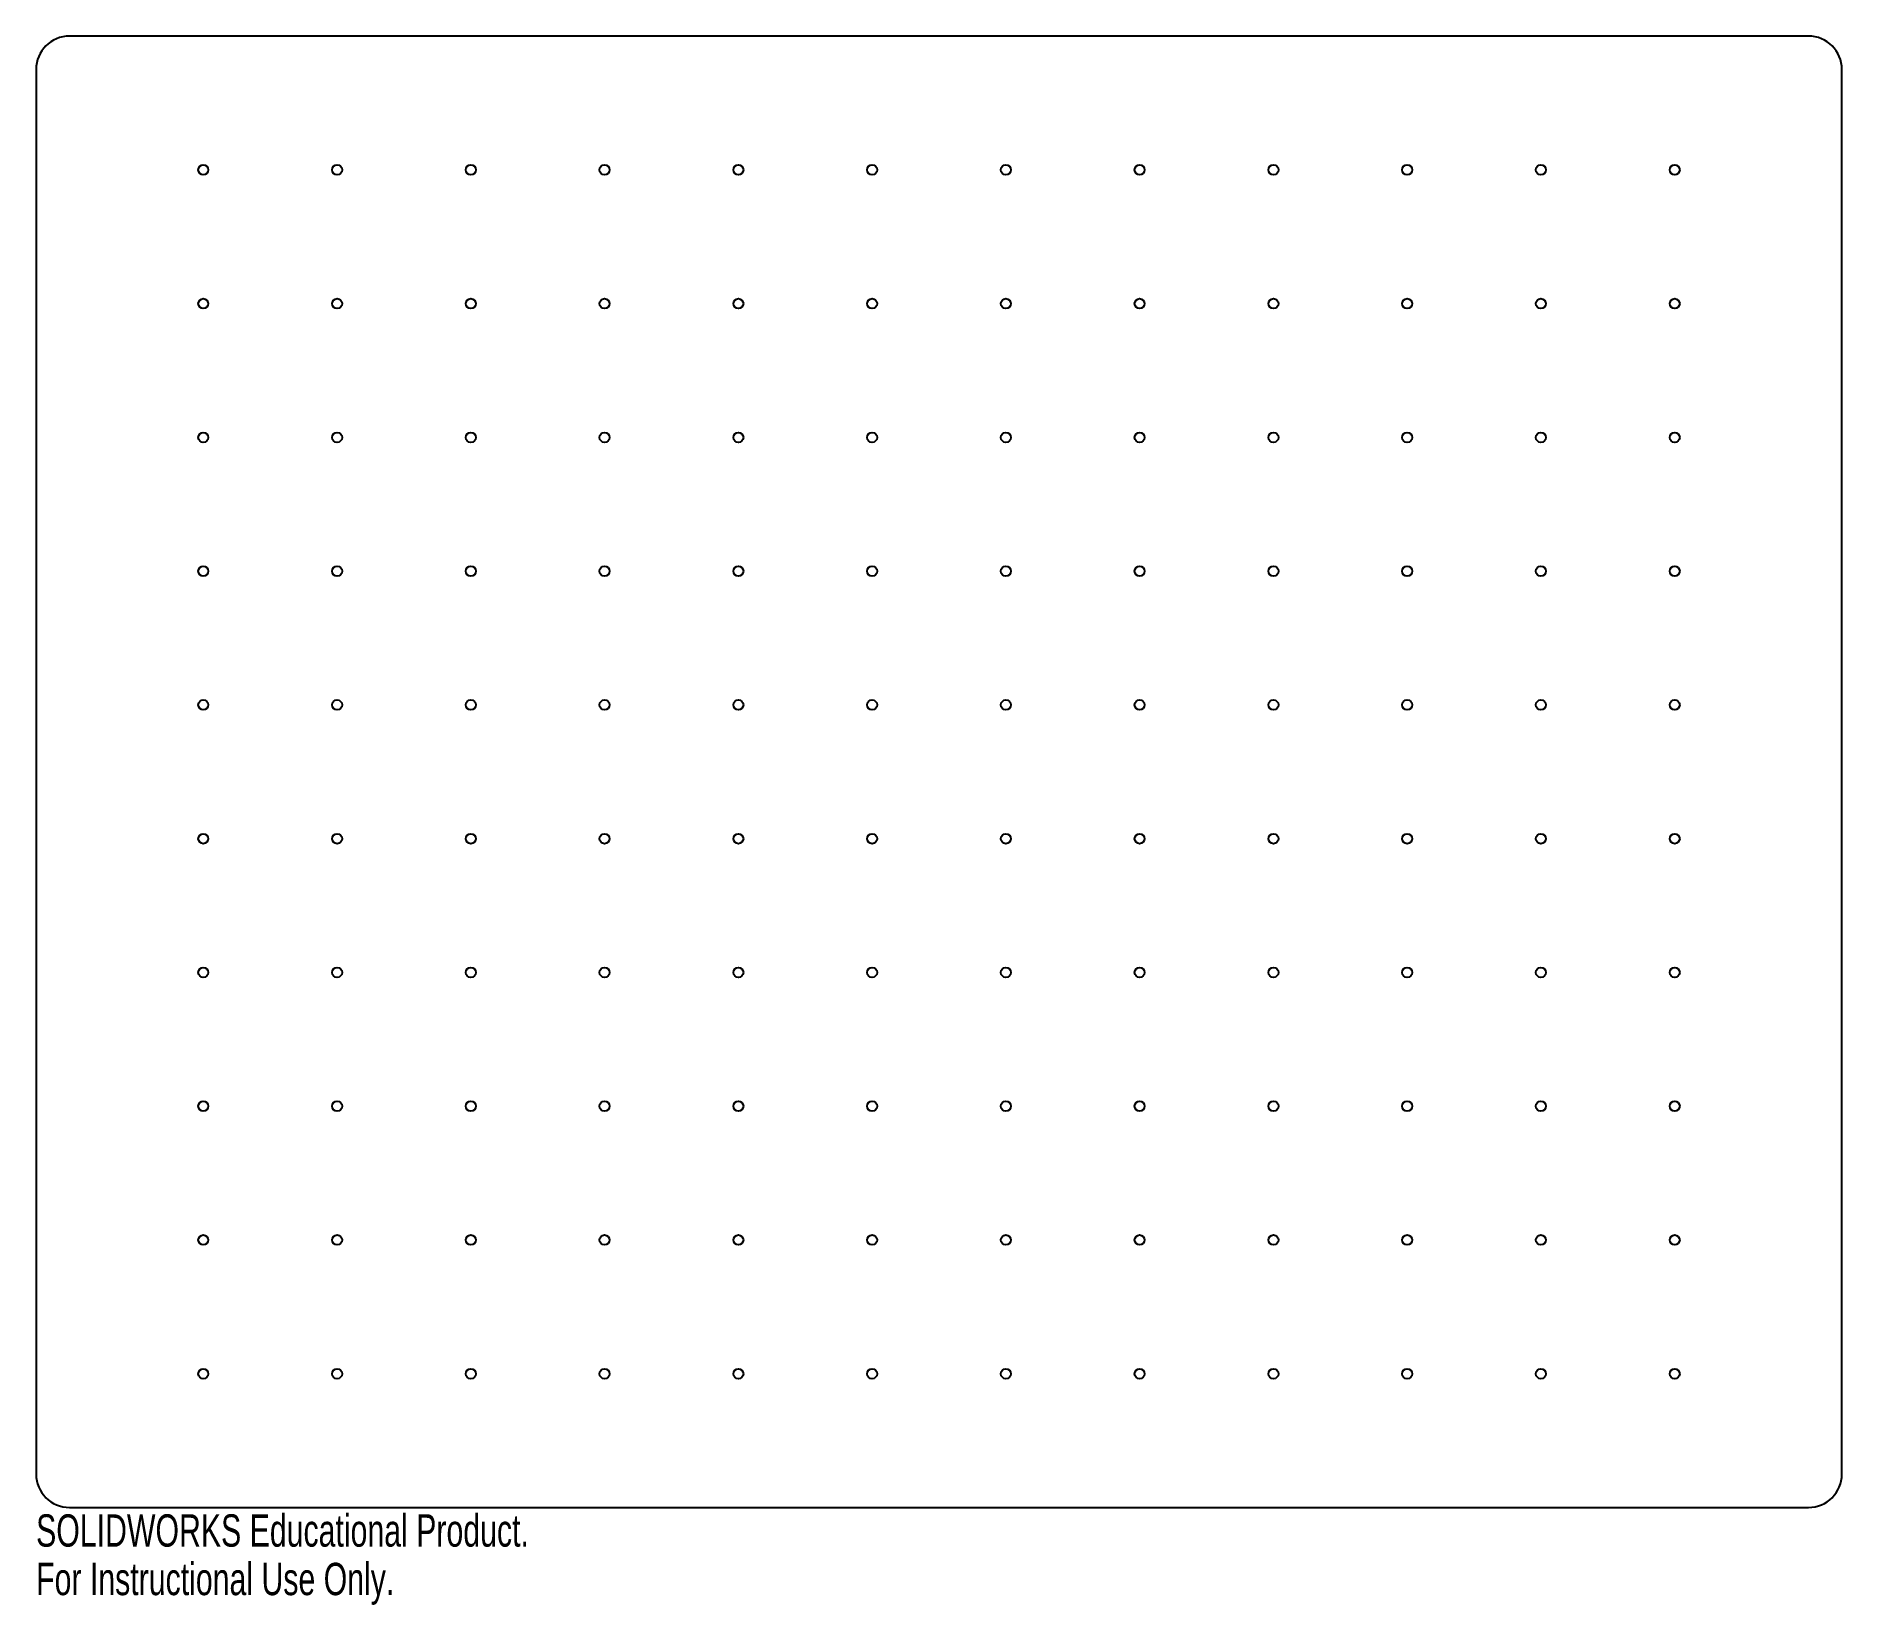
# Model space of a CAD drawing. Header units: millimetres. Extents: x -135 to 135, y -125 to 110.
import ezdxf

# ---------------------------------------------------------------- set-up
doc = ezdxf.new("R2010")
doc.units = ezdxf.units.MM
doc.styles.add('SLDTEXTSTYLE0', font='TXT', dxfattribs={"width": 0.7})

msp = doc.modelspace()

# ---------------------------------------------------------------- linework, layer by layer
at = {"color": 7, "linetype": 'Continuous', "lineweight": 25}
for p, q in [((130, 110), (-130, 110)), ((-135, 105), (-135, -105)), ((135, -105), (135, 105)), ((-130, -110), (130, -110))]:
    msp.add_line(p, q, dxfattribs=at)
for centre in [(-110, 90), (-90, 90), (-70, 90), (-50, 90), (-30, 90), (-10, 90), (10, 90), (30, 90), (50, 90), (70, 90), (90, 90), (110, 90), (-110, 70), (-90, 70), (-70, 70), (-50, 70), (-30, 70), (-10, 70), (10, 70), (30, 70), (50, 70), (70, 70), (90, 70), (110, 70), (-110, 50), (-90, 50), (-70, 50), (-50, 50), (-30, 50), (-10, 50), (10, 50), (30, 50), (50, 50), (70, 50), (90, 50), (110, 50), (-110, 30), (-90, 30), (-70, 30), (-50, 30), (-30, 30), (-10, 30), (10, 30), (30, 30), (50, 30), (70, 30), (90, 30), (110, 30), (-110, 10), (-90, 10), (-70, 10), (-50, 10), (-30, 10), (-10, 10), (10, 10), (30, 10), (50, 10), (70, 10), (90, 10), (110, 10), (-110, -10), (-90, -10), (-70, -10), (-50, -10), (-30, -10), (-10, -10), (10, -10), (30, -10), (50, -10), (70, -10), (90, -10), (110, -10), (-110, -30), (-90, -30), (-70, -30), (-50, -30), (-30, -30), (-10, -30), (10, -30), (30, -30), (50, -30), (70, -30), (90, -30), (110, -30), (-110, -50), (-90, -50), (-70, -50), (-50, -50), (-30, -50), (-10, -50), (10, -50), (30, -50), (50, -50), (70, -50), (90, -50), (110, -50), (-110, -70), (-90, -70), (-70, -70), (-50, -70), (-30, -70), (-10, -70), (10, -70), (30, -70), (50, -70), (70, -70), (90, -70), (110, -70), (-110, -90), (-90, -90), (-70, -90), (-50, -90), (-30, -90), (-10, -90), (10, -90), (30, -90), (50, -90), (70, -90), (90, -90), (110, -90)]:
    msp.add_circle(centre, 0.75, dxfattribs=at)
for centre, start, end in [((-130, 105), 90, 180), ((130, 105), 0, 90), ((-130, -105), 180, 270), ((130, -105), 270, 0)]:
    msp.add_arc(centre, 5, start, end, dxfattribs=at)

# ---------------------------------------------------------------- texts
at = {"color": 7, "linetype": 'Continuous', "char_height": 4.8336, "attachment_point": 1, "style": 'SLDTEXTSTYLE0'}
for s, insert in [('SOLIDWORKS Educational Product.', (-135, -111.02)), ('For Instructional Use Only.', (-135, -118.27))]:
    msp.add_mtext(s, dxfattribs=dict(at, insert=insert))

doc.saveas('drawing.dxf')
